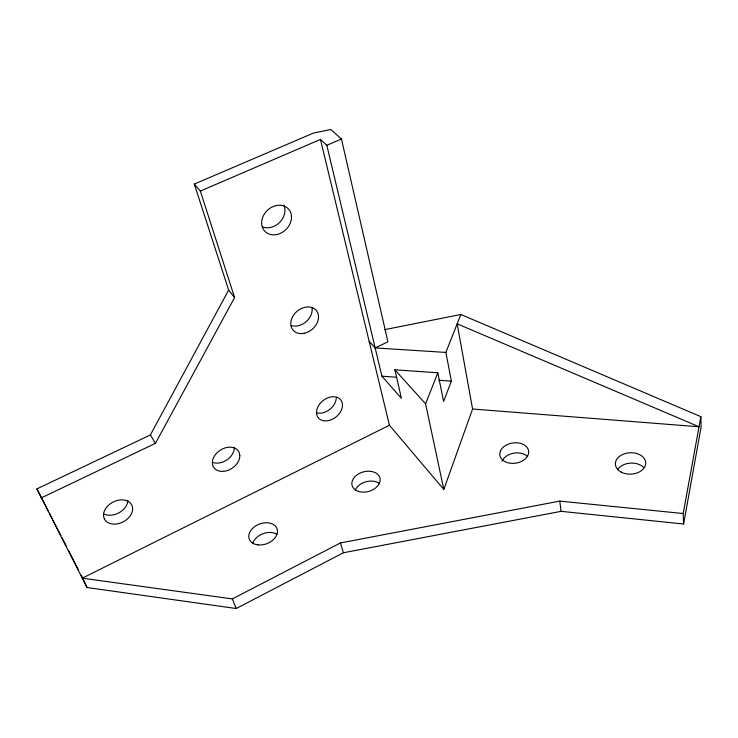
<?xml version="1.0" encoding="UTF-8"?>
<svg xmlns="http://www.w3.org/2000/svg" width="738" height="738" viewBox="0 0 738 738"><rect width="100%" height="100%" fill="white"/><g stroke="black" fill="none" stroke-linecap="round" stroke-linejoin="round"><path stroke-width="1.11" d="M194.315 184.066L200.349 191.087L320.449 139.427L369.148 341.316L375.162 347.921L387.92 341.805L341.454 138.993L330.799 129.482L313.41 133.08L194.315 184.066L228.642 290.071L150.386 434.931L36.9 488.897L87.056 587.531L236.188 608.518L343.401 552.762L561.074 511.333L683.591 523.989L701.1 427.118L700.869 416.666L460.844 314.48L384.692 329.646M683.591 523.989L683.203 513.537L700.869 416.666M369.148 341.316L389.424 425.245L443.815 489.46L472.578 409.018L457.173 323.834L460.844 314.48M472.578 409.018L699.034 426.767L457.173 323.834L445.872 352.423L451.388 381.131L443.584 401.564L437.828 372.782L394.885 369.812L401.417 398.317L381.906 376.177L326.805 145.285L320.449 139.427M443.815 489.46L425.586 403.815L437.828 372.782M41.088 497.984L155.441 443.353L234.592 297.571L200.349 191.087M389.424 425.245L82.25 578.177L232.332 598.905L340.449 542.937L559.764 501.102L683.203 513.537M326.805 145.285L341.454 138.993M375.162 347.921L445.872 352.423M381.906 376.177L396.712 377.238M438.852 380.245L451.388 381.131M394.885 369.812L425.586 403.815M228.642 290.071L234.592 297.571M150.386 434.931L155.441 443.353M36.9 488.897L48.367 511.259M49.409 513.288L52.02 518.371M53.062 520.401L60.876 535.64M61.918 537.679L66.088 545.806M68.699 550.889L78.597 570.197M81.208 575.271L82.25 577.31M82.767 578.324L87.056 587.531M232.332 598.905L236.188 608.518M340.449 542.937L343.401 552.762M559.764 501.102L561.074 511.333M502.034 461.25A14.437 10.212 -8.2 0 1 513.574 453.206A14.437 10.212 -8.2 0 1 527.661 456.536M283.909 205.173A16.107 13.321 -43.7 0 1 279.831 222.203A16.107 13.321 -43.7 0 1 262.719 227M252.636 543.786A14.714 10.507 -20.8 0 1 262.599 533.832A14.714 10.507 -20.8 0 1 276.805 534.211M336.26 398.05A14.253 10.424 -38.5 0 1 316.648 412.865M127.895 500.272A15.24 11.107 -27.2 0 1 119.455 512.532A15.24 11.107 -27.2 0 1 104.123 514.1M234.306 447.265A14.668 10.802 -32.9 0 1 227.064 459.792A14.668 10.802 -32.9 0 1 212.526 462.348M312.026 307.792A15.12 11.753 -40.3 0 1 306.067 321.759A15.12 11.753 -40.3 0 1 291.326 325.606M617.586 469.654A15.074 10.701 -2.6 0 1 643.435 467.172M355.292 490.06A14.299 10.129 -15.3 0 1 378.963 483.178M500.355 451.167L499.764 453.842A14.548 10.203 -8.3 0 0 519.986 462.053A14.548 10.203 -8.3 0 0 523.814 444.691A14.548 10.203 -8.3 0 0 500.355 451.167M104.372 518.952L103.551 516.13A15.369 11.125 -27.4 0 1 123.089 499.903A15.369 11.125 -27.4 0 1 128.347 518.094A15.369 11.125 -27.4 0 1 104.372 518.952M239.813 455.42L239.204 452.579A14.788 10.812 -33 0 0 216.852 452.947A14.788 10.812 -33 0 0 220.8 471.333A14.788 10.812 -33 0 0 239.813 455.42M358.428 491.388A14.4 10.12 -15.2 0 0 380.125 480.207A14.4 10.12 -15.2 0 0 359.424 473.427A14.4 10.12 -15.2 0 0 358.428 491.388M276.289 234.629A16.254 13.358 -43.6 0 0 289.628 210.496A16.254 13.358 -43.6 0 0 263.743 215.026A16.254 13.358 -43.6 0 0 276.289 234.629M328.936 420.512A14.363 10.433 -38.6 0 0 340.993 400.227A14.363 10.433 -38.6 0 0 318.53 405.725A14.363 10.433 -38.6 0 0 328.936 420.512M258.042 544.893A14.825 10.498 -20.7 0 0 277.304 529.644A14.825 10.498 -20.7 0 0 254.056 527.061A14.825 10.498 -20.7 0 0 258.042 544.893M304.231 333.272A15.24 11.771 -40.3 0 0 316.888 311.215A15.24 11.771 -40.3 0 0 292.838 316.307A15.24 11.771 -40.3 0 0 304.231 333.272M621.036 472.025A15.184 10.701 -2.8 0 0 645.538 464.691A15.184 10.701 -2.8 0 0 625.021 453.602A15.184 10.701 -2.8 0 0 621.036 472.025"/></g></svg>
